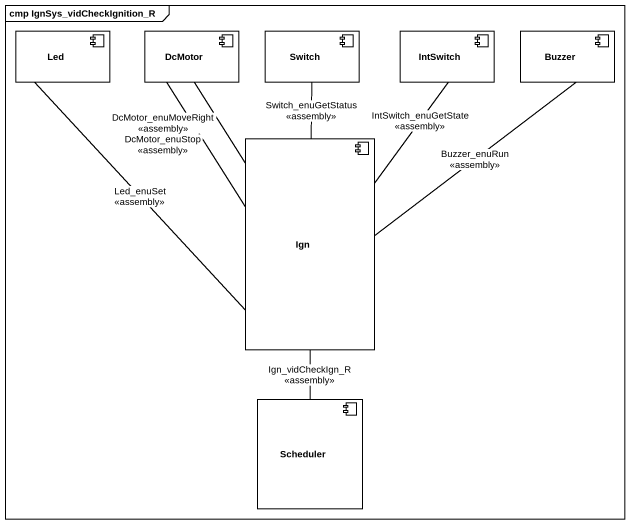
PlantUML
@startuml
mainframe cmp IgnSys_vidCheckIgnition_R
component Led
component DcMotor
component Switch
component IntSwitch
component Buzzer
component Ign
component Scheduler
Ign -up- Led : Led_enuSet\n<<assembly>>
Ign -up- DcMotor : DcMotor_enuMoveRight\n<<assembly>>
Ign -up- DcMotor : DcMotor_enuStop\n<<assembly>>
Ign -up- Switch : Switch_enuGetStatus\n<<assembly>>
Ign -up- IntSwitch : IntSwitch_enuGetState\n<<assembly>>
Ign -up- Buzzer : Buzzer_enuRun\n<<assembly>>
Scheduler -up- Ign : Ign_vidCheckIgn_R\n<<assembly>>
@enduml
